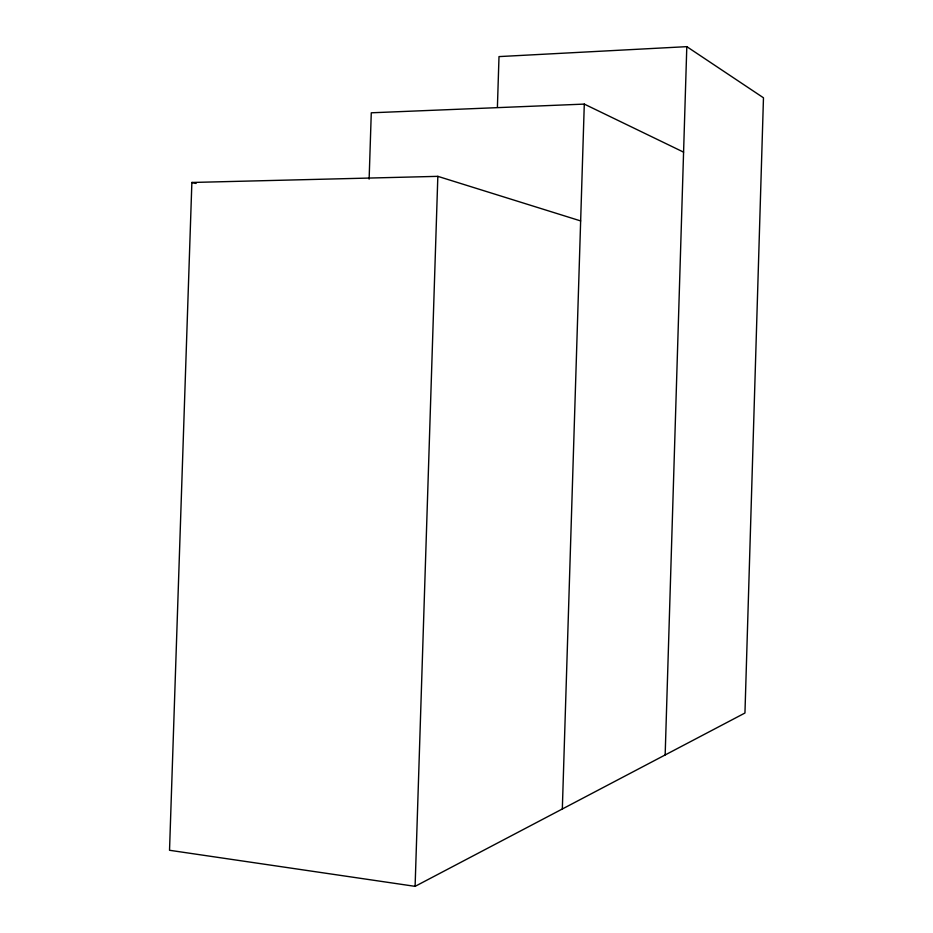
<?xml version="1.0" encoding="UTF-8"?>
<svg xmlns="http://www.w3.org/2000/svg" width="933" height="933" viewBox="0 0 933 933"><rect width="100%" height="100%" fill="white"/><g stroke="black" fill="none" stroke-linecap="round" stroke-linejoin="round"><path stroke-width="1.4" d="M562.331 808.981L584.291 104.099L371.276 112.8L369.13 179.136M665.159 754.949L686.805 46.65L499.003 56.598L497.406 107.097M415.103 886.35L437.834 176.349L191.871 182.471L169.526 850.278L415.103 886.35L744.954 713.022L763.474 97.79L686.805 46.65M191.871 182.471L196.128 183.474M437.834 176.349L580.653 220.923M584.291 104.099L683.586 152.137"/></g></svg>
